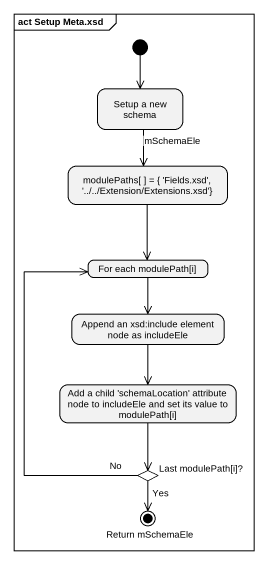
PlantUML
@startuml
mainframe act Setup Meta.xsd
hide empty description
state "Setup a new schema" as Setup_a_new_schema
state "modulePaths[ ] = { 'Fields.xsd', '../../Extension/Extensions.xsd'}" as modulePaths_Fields_xsd
state "For each modulePath[i]" as For_each_modulePath_i
state "Append an xsd:include element node as includeEle" as Append_an_xsd_include
state "Add a child 'schemaLocation' attribute node to includeEle and set its value to modulePath[i]" as Add_a_child_schemaLocation
state "Last modulePath[i]?" as Last_modulePath_i <<choice>>
state "Return mSchemaEle" as Return_mSchemaEle <<end>>
[*] --> Setup_a_new_schema
Setup_a_new_schema --> modulePaths_Fields_xsd : mSchemaEle
modulePaths_Fields_xsd --> For_each_modulePath_i
For_each_modulePath_i --> Append_an_xsd_include
Append_an_xsd_include --> Add_a_child_schemaLocation
Add_a_child_schemaLocation --> Last_modulePath_i
Last_modulePath_i -up-> For_each_modulePath_i : No
Last_modulePath_i --> Return_mSchemaEle : Yes
@enduml
